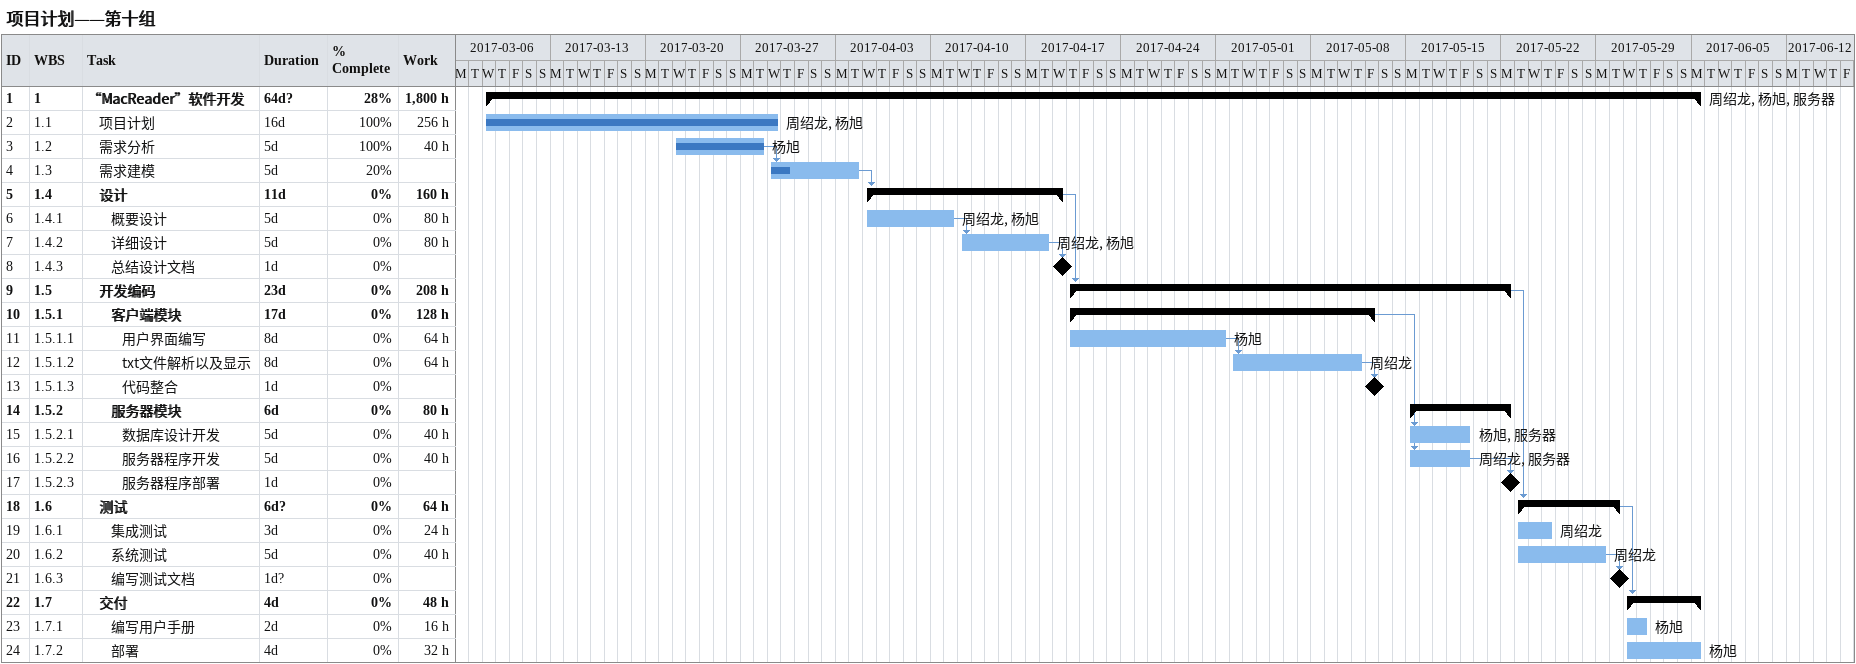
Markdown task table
项目计划——第十组

| ID | WBS | Task | Duration | Start | Finish | Predecessors | Resources | % complete | Work (h) |
|---|---|---|---|---|---|---|---|---|---|
| 1 | 1 | **“MacReader”软件开发** | 64d? | 2017-03-08 | 2017-06-05 |  | 周绍龙, 杨旭, 服务器 | 28 | 1800 |
| 2 | 1.1 | 项目计划 | 16d | 2017-03-08 | 2017-03-29 |  | 周绍龙, 杨旭 | 100 | 256 |
| 3 | 1.2 | 需求分析 | 5d | 2017-03-22 | 2017-03-28 |  | 杨旭 | 100 | 40 |
| 4 | 1.3 | 需求建模 | 5d | 2017-03-29 | 2017-04-04 | 3 |  | 20 |  |
| 5 | 1.4 | **设计** | 11d | 2017-04-05 | 2017-04-19 | 4 |  | 0 | 160 |
| 6 | 1.4.1 | 概要设计 | 5d | 2017-04-05 | 2017-04-11 |  | 周绍龙, 杨旭 | 0 | 80 |
| 7 | 1.4.2 | 详细设计 | 5d | 2017-04-12 | 2017-04-18 | 6 | 周绍龙, 杨旭 | 0 | 80 |
| 8 | 1.4.3 | 总结设计文档 | 1d | 2017-04-19 | 2017-04-19 | 7 |  | 0 |  |
| 9 | 1.5 | **开发编码** | 23d | 2017-04-20 | 2017-05-22 | 5 |  | 0 | 208 |
| 10 | 1.5.1 | **客户端模块** | 17d | 2017-04-20 | 2017-05-12 |  |  | 0 | 128 |
| 11 | 1.5.1.1 | 用户界面编写 | 8d | 2017-04-20 | 2017-05-01 |  | 杨旭 | 0 | 64 |
| 12 | 1.5.1.2 | txt文件解析以及显示 | 8d | 2017-05-02 | 2017-05-11 | 11 | 周绍龙 | 0 | 64 |
| 13 | 1.5.1.3 | 代码整合 | 1d | 2017-05-12 | 2017-05-12 | 12 |  | 0 |  |
| 14 | 1.5.2 | **服务器模块** | 6d | 2017-05-15 | 2017-05-22 |  |  | 0 | 80 |
| 15 | 1.5.2.1 | 数据库设计开发 | 5d | 2017-05-15 | 2017-05-19 | 10 | 杨旭, 服务器 | 0 | 40 |
| 16 | 1.5.2.2 | 服务器程序开发 | 5d | 2017-05-15 | 2017-05-19 | 10 | 周绍龙, 服务器 | 0 | 40 |
| 17 | 1.5.2.3 | 服务器程序部署 | 1d | 2017-05-22 | 2017-05-22 | 16 |  | 0 |  |
| 18 | 1.6 | **测试** | 6d? | 2017-05-23 | 2017-05-30 | 9 |  | 0 | 64 |
| 19 | 1.6.1 | 集成测试 | 3d | 2017-05-23 | 2017-05-25 |  | 周绍龙 | 0 | 24 |
| 20 | 1.6.2 | 系统测试 | 5d | 2017-05-23 | 2017-05-29 |  | 周绍龙 | 0 | 40 |
| 21 | 1.6.3 | 编写测试文档 | 1d? | 2017-05-30 | 2017-05-30 | 20 |  | 0 |  |
| 22 | 1.7 | **交付** | 4d | 2017-05-31 | 2017-06-05 | 18 |  | 0 | 48 |
| 23 | 1.7.1 | 编写用户手册 | 2d | 2017-05-31 | 2017-06-01 |  | 杨旭 | 0 | 16 |
| 24 | 1.7.2 | 部署 | 4d | 2017-05-31 | 2017-06-05 |  | 杨旭 | 0 | 32 |
